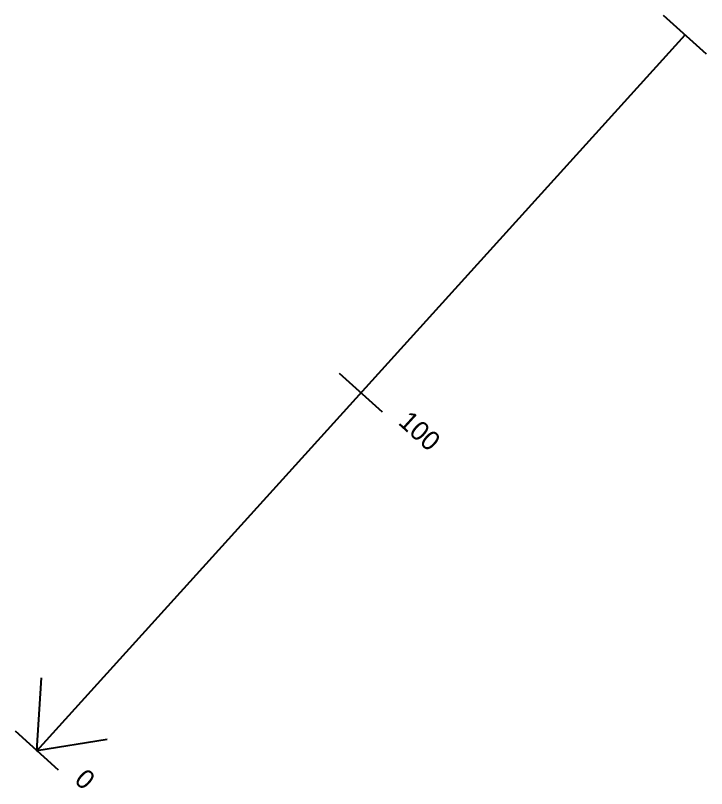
# Model space of a CAD drawing. Extents: x -85466713 to -87592, y -94413748 to -55832.
# Drawn here: x -87885.7 to -87742.6, y -65488.3 to -65328.1 of the extents above; entities that cross this region are included whole.
import ezdxf

# ---------------------------------------------------------------- set-up
doc = ezdxf.new("R2010")
doc.units = 0
doc.header["$MEASUREMENT"] = 0
doc.layers.add('0_PROP.aux', color=6, linetype='Continuous')
doc.styles.add('creativespace', font='GOTHIC.TTF')

msp = doc.modelspace()

# ---------------------------------------------------------------- linework, layer by layer
at = {"layer": '0_PROP.aux', "linetype": 'Continuous'}
for p, q in [((-87742.636, -65336.184), (-87751.534, -65328.132)), ((-87881.282, -65480.452), (-87747.085, -65332.158)), ((-87809.735, -65410.331), (-87818.632, -65402.279)), ((-87876.833, -65484.478), (-87885.731, -65476.426))]:
    msp.add_line(p, q, dxfattribs=at)
msp.add_lwpolyline([(-87866.723, -65478.136), (-87881.282, -65480.452), (-87880.333, -65465.343)], dxfattribs=at)

# ---------------------------------------------------------------- texts
at = {"layer": '0_PROP.aux', "linetype": 'Continuous', "char_height": 4, "width": 47.48116, "attachment_point": 1, "rotation": 317.85696, "style": 'creativespace'}
for s, insert in [('100', (-87803.98, -65409.708)), ('0', (-87871.078, -65483.855))]:
    msp.add_mtext(s, dxfattribs=dict(at, insert=insert))

doc.saveas('drawing.dxf')
